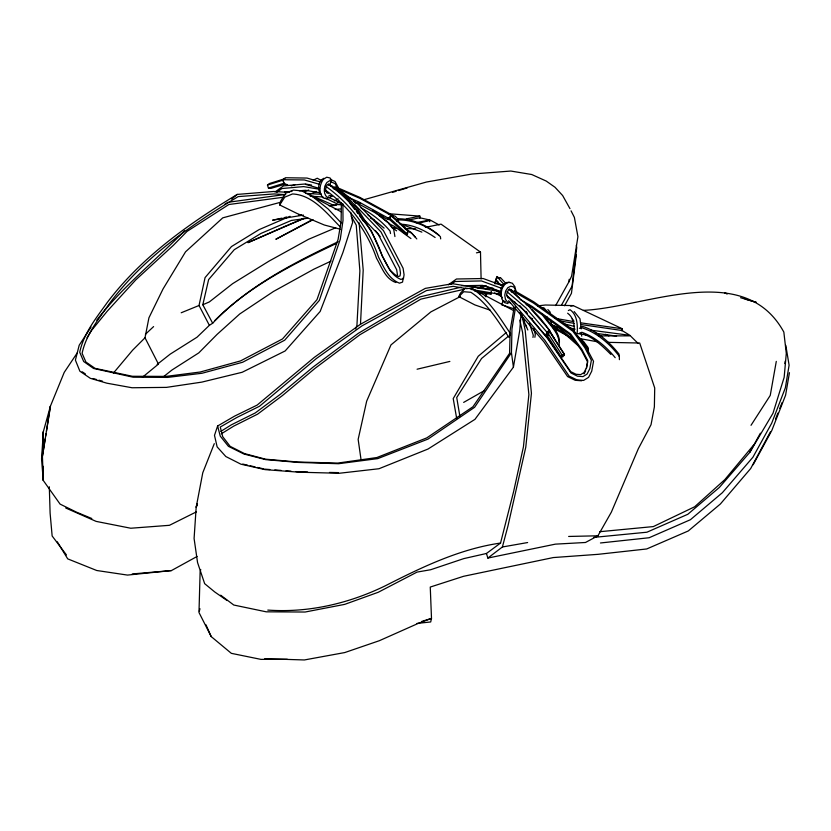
<?xml version="1.0" encoding="UTF-8"?>
<svg xmlns="http://www.w3.org/2000/svg" width="831" height="831" viewBox="0 0 831 831"><rect width="100%" height="100%" fill="white"/><g stroke="black" fill="none" stroke-linecap="round" stroke-linejoin="round"><path stroke-width="1.25" d="M43.274 466.316L43.254 480.432L60.092 504.116L76.525 512.166L91.815 518.513M43.305 447.068L43.337 431.673L50.442 406.099L64.226 372.381L77.366 352.718M341.396 203.19L341.105 221.628L338.051 239.536L316.975 299.679L282.498 338.955L240.502 360.924L200.178 372.018L166.117 376.391L132.358 376.277L95.066 368.351L85.925 362.056L82.103 353.31C86.133 334.27 98.764 318.865 109.65 303.284C143.462 257.942 190.268 225.419 238.206 196.604L274.178 193.935L285.75 194.651M419.842 218.231L419.884 216.122L388.056 213.66M501.197 292.668L499.005 291.39L452.615 283.703L425.316 288.378L360.488 324.256L314.357 357.34L257.143 405.092L234.612 416.102L217.618 426.002L214.491 435.351L217.13 446.87L225.835 456.541L240.917 464.186L265.068 469.619L299.16 472.205L339.245 473.265L378.967 468.736L428.038 449.02L474.958 419.354L513.423 367.146L511.439 352.718L511.958 329.066L515.594 307.117M485.958 296.854L486.042 294.86M360.498 324.163L363.199 270.065L359.117 222.822M555.648 305.579L568.903 281.865L569.193 279.32M576.33 254.826L571.448 293.312L564.55 305.756M532.962 337.448L533.253 335.153L529.368 323.207M534.873 337.293L535.32 334.207L533.731 328.64M784.859 363.562L785.243 361.09M45.227 438.778L42.423 456.375L43.254 480.432L41.55 458.982L43.337 431.673L42.423 456.375L50.442 406.099L46.432 431.237M45.632 436.265L46.027 433.751M403.284 277.679L402.557 282.104L399.462 283.184C388.306 278.769 383.756 267.031 378.572 257.184C368.787 228.556 350.08 203.335 325.274 185.988M789.45 372.672L785.596 395.192L771.802 430.531L753.146 464.747M513.423 367.146L519.759 330.291L520.86 316.144L521.91 315.157L525.182 330.219L531.435 393.333L525.774 447.213L507.949 526.033L502.391 546.985L487.839 558.068L486.457 553.477L500.542 543.058L513.662 491.391L523.426 446.881L528.88 394.58L522.585 332.421L519.79 320.049M514.171 307.325L510.172 330.177L509.59 353.289L472.953 406.764L426.76 437.895L376.838 457.549L337.781 463.075L297.508 461.994L265.453 459.169L244.459 453.581L230.135 446.33L222.729 436.68L220.267 427.03L237.074 417.359L259.501 406.266L316.393 358.525L362.15 325.762L426.438 290.57L453.196 286.352L467.199 288.741M776.289 361.392L770.244 395.421L751.016 425.306M586.426 368.642L587.642 361.994L581.586 350.516L569.931 334.633L531.663 307.366L526.054 304.115M113.483 373.015L132.638 350.163L145.01 337.791L148.926 317.806L163.042 288.959L185.552 251.814L222.76 217.847L280.764 202.213M157.163 364.414L170.178 354.151L197.009 337.22L209.37 325.337L199.025 305.496L205.07 277.606L231.485 246.558L258.95 229.688L290.029 216.299M621.868 330.873L622.326 328.796L573.203 305.6L545.333 305.019L537.688 305.881M209.37 325.337L212.663 323.228L202.806 304.748L208.623 279.58L234.259 249.695L260.996 233.428L291.401 220.433L308.093 218.189M389.531 219.55L391.235 215.177L408.301 230.654L407.408 234.176L406.556 234.903L389.531 219.55L391.235 215.177M200.738 569.505L200.115 572.019L198.983 612.499L211.209 636.588L231.35 653.343L260.976 659.388L287.339 659.284M340.243 229.2L324.308 225.004L297.186 213.536L279.694 204.956L280.67 201.071L285.698 193.249L293.457 190.081L301.736 190.891L341.24 211.863M406.556 234.903L407.107 232.722M199.315 611.242L199.98 608.739M197.248 503.648L196.178 507.305L194.09 538.498L197.56 562.577L204.655 583.663L214.751 591.973L227.06 600.522M328.484 184.887L329.73 185.136L330.842 181.75L330.291 179.392L335.038 181.49L338.446 187.827M355.678 328.92L356.935 325.253L359.885 270.875L356.239 225.097L351.233 216.153M494.788 283.215L497.177 277.087L495.245 281.636M214.284 443.661L202.774 472.766L196.178 507.305L197.227 504.936M770.368 431.912L750.715 468.497L720.373 504.002L688.297 530.947L646.726 548.959L598.071 554.329L553.321 557.559L463.573 576.298L430.261 587.06L431.497 618.399L430.697 621.952L416.985 623.416M775.531 419.001L777.878 413.132M779.748 408.437L782.096 402.568M545.738 334.966L548.346 334.935L545.738 334.966L546.943 332.213L549.592 330.271L528.381 305.87L509.112 289.458M547.837 333.075L546.964 335.08L561.32 357.174L562.743 356.904L564.488 354.795L564.145 353.757L549.769 331.662L547.837 333.075L562.182 355.221L561.32 357.174M490.259 310.212L474.896 304.925L458.816 296.615L460.478 293.094L465.37 288.191L472.486 288.783L513.568 310.565M568.903 281.865L571.614 276.1L577.919 236.71L574.387 217.4L571.063 210.835M584.1 373.898L585.699 370.782M593.49 537.418L646.902 532.214L687.808 514.285L719.355 487.454L749.78 452.376L760.355 433.231M561.579 304.977L572.06 286.176L576.735 247.659L576.35 245.238M487.839 558.068L555.399 544.139L585.491 542.487L597.915 535.798L611.346 512.156L638.333 448.73L651.026 424.724L654.371 406.92L654.714 387.984L639.693 343.026L607.326 342.33M749.78 452.376L772.996 413.236L784.163 377.305L786.292 353.383L783.841 332.078C743.859 259.199 645.697 307.595 583.404 310.358M86.985 337.791L91.774 330.167L107.137 311.313L135.785 279.87L173.409 245.259L187.058 231.392L228.868 204.509L283.89 197.196M279.694 204.956L284.732 197.155L292.522 193.955C312.913 194.953 326.915 213.474 340.253 226.873M511.439 352.718L474.594 407.294L428.048 439.069L377.762 458.619L338.518 463.719L298.142 462.42L265.671 459.626L243.867 453.996L228.421 446.33L220.257 436.119L217.618 426.002M91.046 327.082L79.205 345.218L75.403 360.124L79.88 371.208L90.33 378.313L106.804 383.174L132.056 387.755L166.46 387.381L201.819 382.115L242.164 372.278L285.147 350.962L320.164 311.459L342.902 252.531L352.645 222.365L350.692 212.279M96.697 320.226C122.375 286.872 155.418 260.633 184.627 230.675M333.574 188.845L335.205 186.871L356.883 203.024L383.475 230.634L403.097 268.257L404.074 274.781L403.45 278.562L400.916 279.424C390.83 275.383 386.945 264.622 382.146 255.792C372.267 226.967 353.217 201.736 328.266 184.253M547.639 334.768L550.018 331.87L549.592 330.271M753.426 445.26L724.788 479.664L694.623 506.796L653.322 526.584L599.733 531.705M480.993 288.596L482.655 286.716L485.958 285.563M479.913 293.759L481.232 292.304M396.906 221.617L398.496 219.914C413.661 219.758 429.045 226.873 440.388 236.658L440.69 238.902M484.702 295.774L486.01 294.382L489.636 293.135M396.886 220.475L398.516 218.761C413.142 218.761 427.851 225.887 438.924 235.142M212.663 323.228C247.378 286.529 293.125 263.188 338.186 241.686M458.816 296.615L463.729 291.723L470.876 292.294C487.548 303.159 497.935 321.171 508.904 337.293L510.546 333.782C499.597 317.639 489.127 299.711 472.486 288.783M509.777 282.374L506.339 282.509M145.394 334.301L153.6 326.593M214.917 320.392C249.217 286.134 293.208 263.957 336.576 243.39M231.641 199.149L237.24 194.412L273.659 191.483L289.126 192.397M506.432 332.431L478.24 356.25L453.217 398.579L456.718 418.658M508.198 336.399L481.565 358.493L456.728 397.53L459.938 416.632M267.468 185.074L269.337 183.558L284.846 178.707L282.976 180.161L267.468 185.074L268.434 188.076L270.885 188.408L285.262 184.098M142.465 377.232L158.451 364.103L145.01 337.791M163.136 377.014L172.069 369.94L198.806 352.874L217.099 334.374L239.723 313.983L273.492 291.463L313.754 269.244L331.008 261.131M287.609 184.648L284.202 183.973L282.841 179.735L285.397 177.741L307.023 178.063L320.008 181.854M562.182 355.221L564.145 353.757M276.723 192.345L281.927 188.533L303.616 186.601L319.405 189.25M275.092 191.951L283.454 185.884L305.216 183.983L311.552 185.064M450.984 284.441L455.066 281.501L481.461 280.93L501.706 288.357M448.345 284.815L456.479 278.998L483.195 278.53L502.589 285.656M237.24 194.412C188.834 223.716 141.737 256.841 107.282 302.463C96.282 317.899 83.692 333.262 79.734 352.271L83.671 361.506L93.55 368.455L133.126 377.212L167.602 377.409L202.016 373.264L242.6 362.264L284.69 340.201L319.291 300.469L340.284 239.286L343.016 220.423L342.881 203.792M224.64 204.416L227.902 202.307M323.851 178.281L321.223 179.943C318.18 184.077 317.38 190.496 321.098 194.464M220.807 431.403L231.34 424.838L255.242 412.955L280.307 394.31L313.09 367.084L358.171 333.408L419.79 296.927L461.298 287.142M221.316 433.813L233.791 426.085L257.6 414.16L282.54 395.473L315.115 368.278L359.937 334.716L420.901 299.118L464.384 289.23M496.232 279.839L495.681 280.172L498.475 283.423M329.066 197.259L326.531 198.786L323.186 197.923C318.429 192.834 319.447 184.638 323.342 179.34L326.697 177.221L330.032 177.959L331.86 180.545M332.047 196.106L329.408 197.695L326.791 197.03C323.082 193.041 323.841 186.611 326.905 182.456L329.523 180.794L331.268 181.2M463.656 402.401L484.587 390.487M57.308 541.802L67.716 558.868L96.728 570.502L127.496 575.083L171.435 570.575L197.103 556.448M312.186 219.727L275.83 239.276L313.079 219.716M334.342 200.894L338.186 198.889M337.251 202.442L339.515 201.268M460.447 296.49L430.905 311.874L390.975 344.907L366.668 401.165L358.151 439.381L361.049 459.709M506.484 282.955L503.565 284.451L501.363 287.744L500.48 291.961L501.124 296.033L502.475 297.903M196.48 511.823L169.451 525.306L130.758 528.236L96.136 521.39L65.753 508.011M304.541 191.951L308.644 189.946M568.352 310.534L570.066 309.703C577.181 314.814 577.607 324.35 577.265 332.317M313.152 180.202L317.276 178.218L321.576 180.691M310.306 194.132L316.518 191.442M202.806 304.748L209.37 301.913L232.597 283.683L269.057 261.1L308.498 239.328L335.693 227.777M181.2 312.768L199.025 305.496M579.373 328.307L581.461 327.643C596.7 332.338 609.746 343.826 619.334 356.322L619.386 359.657M579.716 332.992L581.877 332.296C595.069 336.929 606.485 346.932 615.2 357.683M580.547 327.113L582.697 326.427C597.312 331.06 609.715 342.258 619.043 354.162L619.053 356.177M268.434 188.076L283.973 183.246M421.784 621.411L431.497 618.399L419.001 623.063L379.331 640.711L344.74 652.564L304.354 659.959L264.715 658.703M291.265 185.874L294.995 184.742M392.44 192.397L396.127 191.286M398.579 190.548L407.169 187.962M363.729 199.793L426.448 182.031L471.915 174.032L510.805 171.041L531.715 174.51L546.227 181.065L555.025 187.276L562.639 195.524L569.962 208.654M542.3 308.114L543.775 307.74L545.967 310.098M417.079 369.213L449.862 361.423M417.411 223.435L430.655 220.298L439.163 224.962M570.731 306.172L573.203 305.6M486.457 553.477L463.76 558.619L430.707 569.723L417.058 572.092L378.209 592.285L344.72 604.366L305.081 612.032L266.232 611.824L233.781 605.03L220.672 595.183M281.906 218.148L272.599 220.184L303.429 215.073M425.379 227.362L441.043 224.131L480.484 252.073L481.107 278.925M406.245 218.917L419.884 216.122M409.839 219.779L419.8 217.764L429.741 220.007L429.762 221.752M487.724 289.043L492.876 288.014M416.04 222.687L429.741 220.007M476.454 252.842L480.484 252.073M500.542 543.058C459.626 548.938 421.826 567.199 385.335 585.782C348.937 603.545 308.363 612.987 267.8 610.079M502.391 546.985L527.633 542.55M477.887 287.848L484.182 286.809M480.692 286.757L484.265 286.196M487.402 293.353L489.843 292.969M339.775 204.8L342.31 204.416M341.832 203.948L329.118 205.808M229.159 202.13L284.638 194.547M298.838 215.104L301.352 214.762M332.514 205.714L336.15 205.257M600.449 542.975L649.136 537.74L690.426 519.707L722.378 492.69L752.938 457.206L771.719 423.156L785.368 387.786L789.097 365.183L785.804 345.374M335.163 209.464L340.336 208.986M132.222 573.951L171.435 570.575M284.503 192.023L291.899 191.41M299.305 190.798L305.476 190.289L319.997 192.792M496.98 291.671L500.428 291.504M494.611 283.714L499.099 283.568L502.786 285.926M568.643 536.452L597.915 535.798M462.306 285.729L482.562 285.376L500.511 291.972M467.489 285.937L484.972 285.739L499.14 290.985M598.507 335.901L630.397 335.859L638.166 343.483M282.841 179.735L304.343 179.953L319.114 184.212M379.061 215.177L381.429 215.229M404.531 228.556L415.666 228.805M307.553 471.977L296.033 471.593M329.481 472.434L338.508 472.621M400.137 224.225C412.685 224.328 424.994 230.54 435.122 237.51M379.3 215.967L383.112 216.07M527.166 305.486L529.69 305.559M402.391 225.783L405.985 225.959L421.888 232.129M305.881 193.384L321.348 194.298M310.181 196.178L323.041 196.978M581.627 380.775L575.26 380.297L567.583 376.578L543.827 341.738L508.634 300.729M264.829 469.141L269.826 469.536M274.812 469.93L281.055 470.419M286.051 470.813L291.037 471.198M469.515 286.56L487.288 288.814M590.633 330.146L629.888 335.319L622.076 330.53L580.63 324.474M595.048 333.231L616.571 336.098M478.376 292.211L491.214 293.945L491.204 292.096M580.973 322.864L622.326 328.796M498.579 284.306L503.42 285.033M574.533 333.034L587.102 335.08M355.564 202.66L360.54 203.491M354.847 202.857L357.174 203.242M471.021 289.396L499.026 294.195L501.197 295.472M560.177 320.953L574.242 323.373M555.129 318.325L573.587 321.576M474.605 291.027L491.214 293.945L491.152 291.619M578.698 338.404L597.105 341.718M328.931 195.327L332.099 195.929M242.745 464.062L247.648 465.194M250.11 465.755L255.013 466.887M257.465 467.448L263.604 468.861M329.845 184.482L328.422 184.15L326.999 185.033L325.544 189.271L326.936 192.979L328.359 193.332M570.18 327.996L575.114 329.201M563.345 323.685L574.491 326.438M505.383 301.528L503.077 300.905L501.675 304.832L513.309 308.571M510.276 302.837L507.44 302.048L505.414 299.253L504.76 295.202L505.643 290.985L507.845 287.692L510.764 286.196L513.631 286.934L515.656 289.718L515.978 291.764M93.03 378.531L96.573 379.528M98.931 380.193L102.473 381.18M508.042 303.585L504.417 302.557L501.841 298.983L500.989 293.8L502.121 288.409L504.926 284.181L508.676 282.291L512.332 283.215L514.929 286.757L515.75 292.024M511.158 291.774L513.101 292.325M305.434 184.326L319.592 188.45M727.218 293.769L724.788 293.063L727.177 293.759M740.546 297.706L756.303 302.349L745.106 299.046M498.101 277.367L499.95 277.938M530.251 317.93L532.629 318.72M583.352 334.02C594.123 337.957 602.922 346.537 610.92 354.494M551.794 324.911L557.913 327.144L575.499 341.323M390.622 214.575L395.317 216.289L398.433 219.654M554.35 327.549C563.376 331.32 570.149 339.11 577.659 345.208M324.838 190.818L326.853 191.587M393.572 227.465L395.868 228.359M329.107 185.033L359.968 198.38L390.809 215.239L388.108 219.706L353.507 201.185M336.545 187.276L359.948 197.435L390.57 214.149M348.189 197.311L358.888 201.954L389.157 218.667L390.373 218.73L407.408 234.176M313.245 196.282L334.072 205.454M330.842 181.75L335.09 183.641L337.5 188.097M329.73 185.136L332.525 186.404M605.415 334.259L608.926 335.88M328.338 197.134L342.019 203.761M395.93 282.54C385.262 278.884 381.678 267.063 376.505 258.212C367.157 230.841 349.207 206.763 325.492 190.174M325.305 198.079L338.851 204.706M388.794 223.622L394.351 226.354L410.94 238.559M387.973 217.909L390.123 218.969M370.564 218.117L373.992 219.82M494.611 292.917L501.436 296.428M332.992 188.003C346.589 194.703 355.751 208.415 363.355 221.088M337.791 189.811C350.111 197.331 359.179 210.233 366.024 222.781M553.249 328.152L568.882 336.628M361.028 207.937C371.987 213.66 382.104 221.607 390.071 231.049L390.518 233.563M514.306 290.58L533.679 301.778L573.452 330.125L586.281 347.597L593.531 361.319L591.724 371.166L588.556 377.357L583.591 380.411L577.005 379.923L569.131 376.1L544.918 340.367L506.931 295.566M509.247 289.032L533.46 303.035L572.871 331.237L584.837 347.711L591.371 360.228L589.813 368.694L587.06 374.095L582.988 376.609L577.514 376.204L571.022 372.994L547.442 338.3L519.874 305.663M520.123 299.482L532.204 306.483L570.689 334.01L581.939 349.519L587.746 360.623L586.426 367.811L583.975 372.6L580.661 374.615L576.07 374.272L570.637 371.592L547.92 338.373L529.274 316.258M549.26 322.947L557.736 328.307M405.185 228.577L411.116 232.462L415.51 237.396M408.063 230.945L412.083 233.594L416.809 238.933M82.134 371.758L85.375 373.908M393.458 228.504L396.584 230.821M311.802 196.012L328.089 208.934L341.24 222.968M379.487 215.863L388.461 223.03L392.72 228.535M372.984 210.326L389.033 223.196L393.655 229.138L394.922 236.555M376.588 213.536L378.521 215.084M368.071 214.949L384.13 228.141M506.931 291.66L525.888 307.854L546.943 332.213M506.952 295.722L524.984 311.085M574.179 311.563L579.996 318.824L581.222 328.889M500.428 277.575L505.84 283.392M577.431 336.004L583.57 341.499L588.099 347.555L588.296 352.728L588.182 349.332L583.32 342.767L579.747 339.547M567.635 313.204C573.442 317.39 574.688 324.931 574.117 331.631M391.422 216.029L408.488 231.548M531.871 309.651C540.981 318.315 548.927 328.525 554.848 339.619M375.456 230.696L380.183 236.586M354.879 204.696L380.93 231.87L399.711 267.956L400.49 273.181L400.012 275.954L398.288 276.505L395.005 274.687L389.905 269.982L382.302 255.958L371.364 230.873L359.511 215.593M363.313 218.698L378.136 234.134L396.688 269.753L397.478 275.092M514.94 293.53L519.261 298.142M547.847 309.568L550.008 311.905L550.444 314.45M548.335 329.959L550.018 331.87M496.959 280.701L498.423 282.415M525.213 311.448L526.844 313.37M572.164 318.896L573.982 321.182M350.038 203.377L354.775 209.485M356.354 211.521L357.932 213.557M544.232 315.614C549.603 324.121 559.554 331.382 559.429 342.175M541.937 314.035C548.076 323.903 559.824 332.307 559.211 344.927M500.304 284.701L495.681 280.172L496.896 276.494L503.731 284.171M66.449 554.952L52.145 535.974L50.109 513.163L49.309 486.779M512.509 291.276L511.397 289.759L509.85 289.354L508.271 290.144L506.578 294.267L508.042 297.976M564.488 354.795L549.769 331.662M514.576 301.643L515.708 303.731M526.366 311.656L527.498 313.962M519.936 312.529L524.143 321.379M520.175 312.342L527.841 330M205.974 624.787L211.209 636.588M525.649 324.796L526.646 327.061M282.976 180.161L284.202 183.973M581.316 333.605L581.752 336.16M551.067 320.371L551.317 324.859M547.006 316.829L547.141 319.426M499.005 291.39L499.026 294.195M284.846 226.427L247.981 242.652L304.26 218.252L284.846 226.427M286.768 217.275L284.233 217.629L286.799 217.296"/></g></svg>
